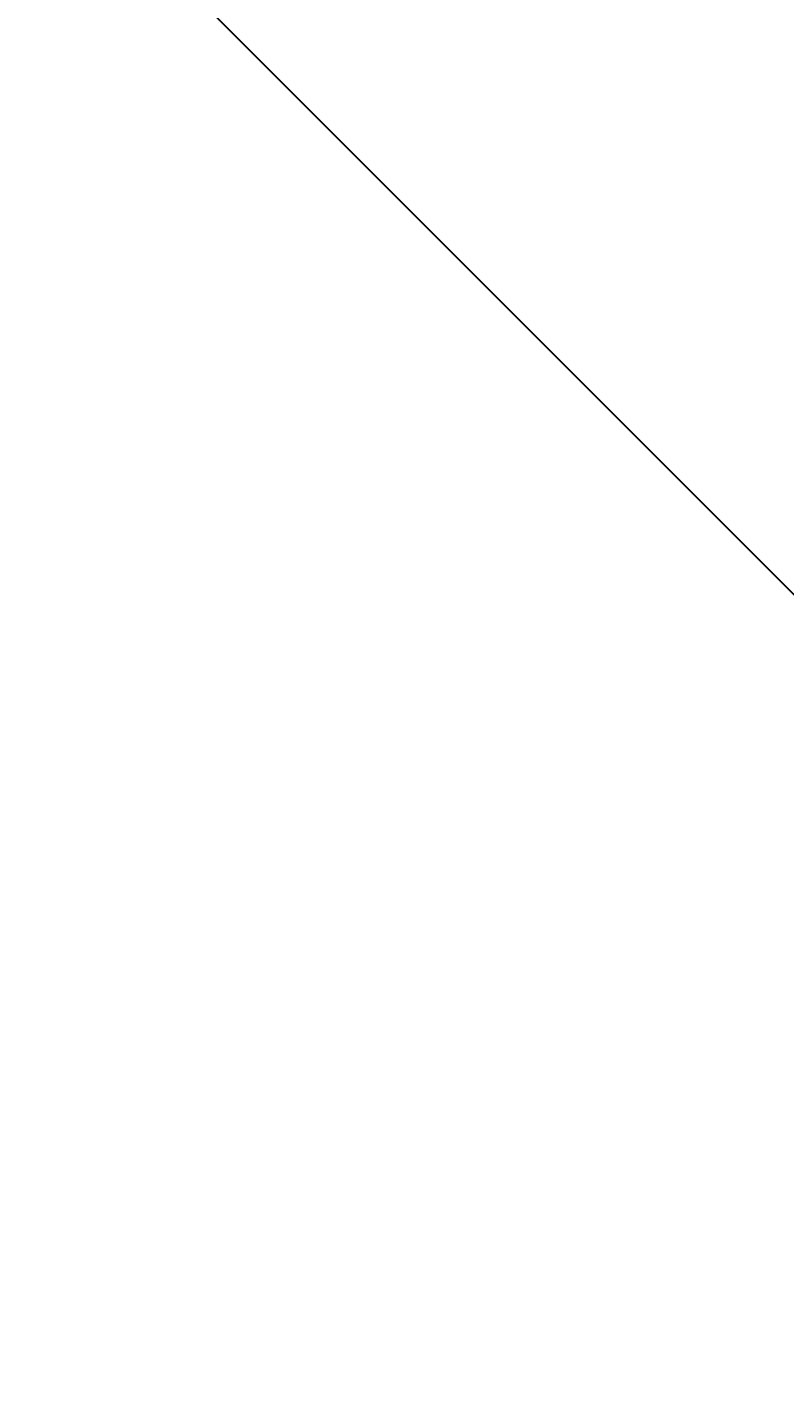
# Model space of a CAD drawing. Extents: x 1 to 1213870, y 9 to 1586095.
# Drawn here: x 23.73409 to 23.73699, y 42.77346 to 42.77867 of the extents above; entities that cross this region are included whole.
import ezdxf
from ezdxf import colors
from ezdxf.entities.mleader import LeaderData, LeaderLine
from ezdxf.math import Vec2, Vec3

# ---------------------------------------------------------------- set-up
doc = ezdxf.new("R2010")
doc.units = 0
doc.header["$LTSCALE"] = 10
doc.header["$MEASUREMENT"] = 0
doc.layers.get('0').update_dxf_attribs({"color": 255})
doc.layers.add('LA-DT-COPPING HATCH', color=195, linetype='Continuous')
doc.layers.add('LA-GNRL-Design Leader', color=242, linetype='Continuous')
doc.styles.add('TXT- (design)', font='stylu.ttf', dxfattribs={"width": 0.7})

# ---------------------------------------------------------------- blocks, each defined once
blk = doc.blocks.new('_BoxFilled')
at = {"color": 0, "linetype": 'ByBlock', "lineweight": -2}
blk.add_line((-0.5, 0), (-1, 0), dxfattribs=at)
at = {"color": 0, "linetype": 'ByBlock'}
blk.add_solid([(-0.5, 0.5), (0.5, 0.5), (-0.5, -0.5), (0.5, -0.5)], dxfattribs=at)

msp = doc.modelspace()

# ---------------------------------------------------------------- hatches: boundary and pattern name
at = {"layer": 'LA-DT-COPPING HATCH'}
h = msp.add_hatch(dxfattribs=at)
h.set_pattern_fill('ANSI33', color=256, scale=0.1, angle=-122.868, style=0)
h.set_pattern_definition([(315, (22.056818, 51.174194), (0.01767767, 0.01767767), []), (315, (22.056818, 51.156517), (0.01767767, 0.01767767), [0.0125, -0.00625])])
h.paths.add_polyline_path([(24.1913231, 42.8016063), (23.7313203, 42.8016063), (23.7313203, 42.7716063), (24.1913231, 42.7716063)])

# ---------------------------------------------------------------- leaders
at = {"layer": 'LA-GNRL-Design Leader'}
ml = msp.add_multileader_mtext('Standard', dxfattribs=at)
ml.set_content('{\\T1.021;40X1200X100mm. BURMESE TEAKWOOD SLATES. W./DARK BROWN STAIN& PROTECTED WITH VARNISH.}', color=3, style='TXT- (design)')
ml.set_leader_properties(color=256)
ml.set_arrow_properties(name='BOXFILLED')
ml.build(insert=Vec2(0, 0))
ml.multileader.update_dxf_attribs({"dogleg_length": 0.001, "arrow_head_size": 0.018, "scale": 20})
ctx = ml.context
ctx.base_point, ctx.scale, ctx.char_height, ctx.arrow_head_size, ctx.landing_gap_size, ctx.plane_origin = Vec3(53.0353453, 41.7060416), 20, 0.06, 0.018, 0.004, Vec3(50.5310798, 43.6868683)
ctx.text_align_type = 2
notes = []
notes.append((ctx, [(1, (1, 1, 0), (52.9920501, 41.7060416), (1, 0), 0.0432951, [(0, [(52.9920501, 42.9981772)], 0, [])])]))
ctx.mtext.insert, ctx.mtext.width, ctx.mtext.alignment, ctx.mtext.flow_direction = Vec3(54.5671183, 41.7399947), 1.574231629, 3, 5
for ctx, leaders in notes:
    for number, flags, end, landing, length, lines in leaders:
        leader = LeaderData()
        leader.index, (leader.has_last_leader_line, leader.has_dogleg_vector, leader.attachment_direction) = number, flags
        leader.last_leader_point, leader.dogleg_vector, leader.dogleg_length = Vec3(end), Vec3(landing), length
        for number, points, colour, breaks in lines:
            line = LeaderLine()
            line.index, line.vertices, line.color, line.breaks = number, Vec3.list(points), colors.encode_raw_color(colour), breaks
            leader.lines.append(line)
        ctx.leaders.append(leader)

doc.saveas('drawing.dxf')
